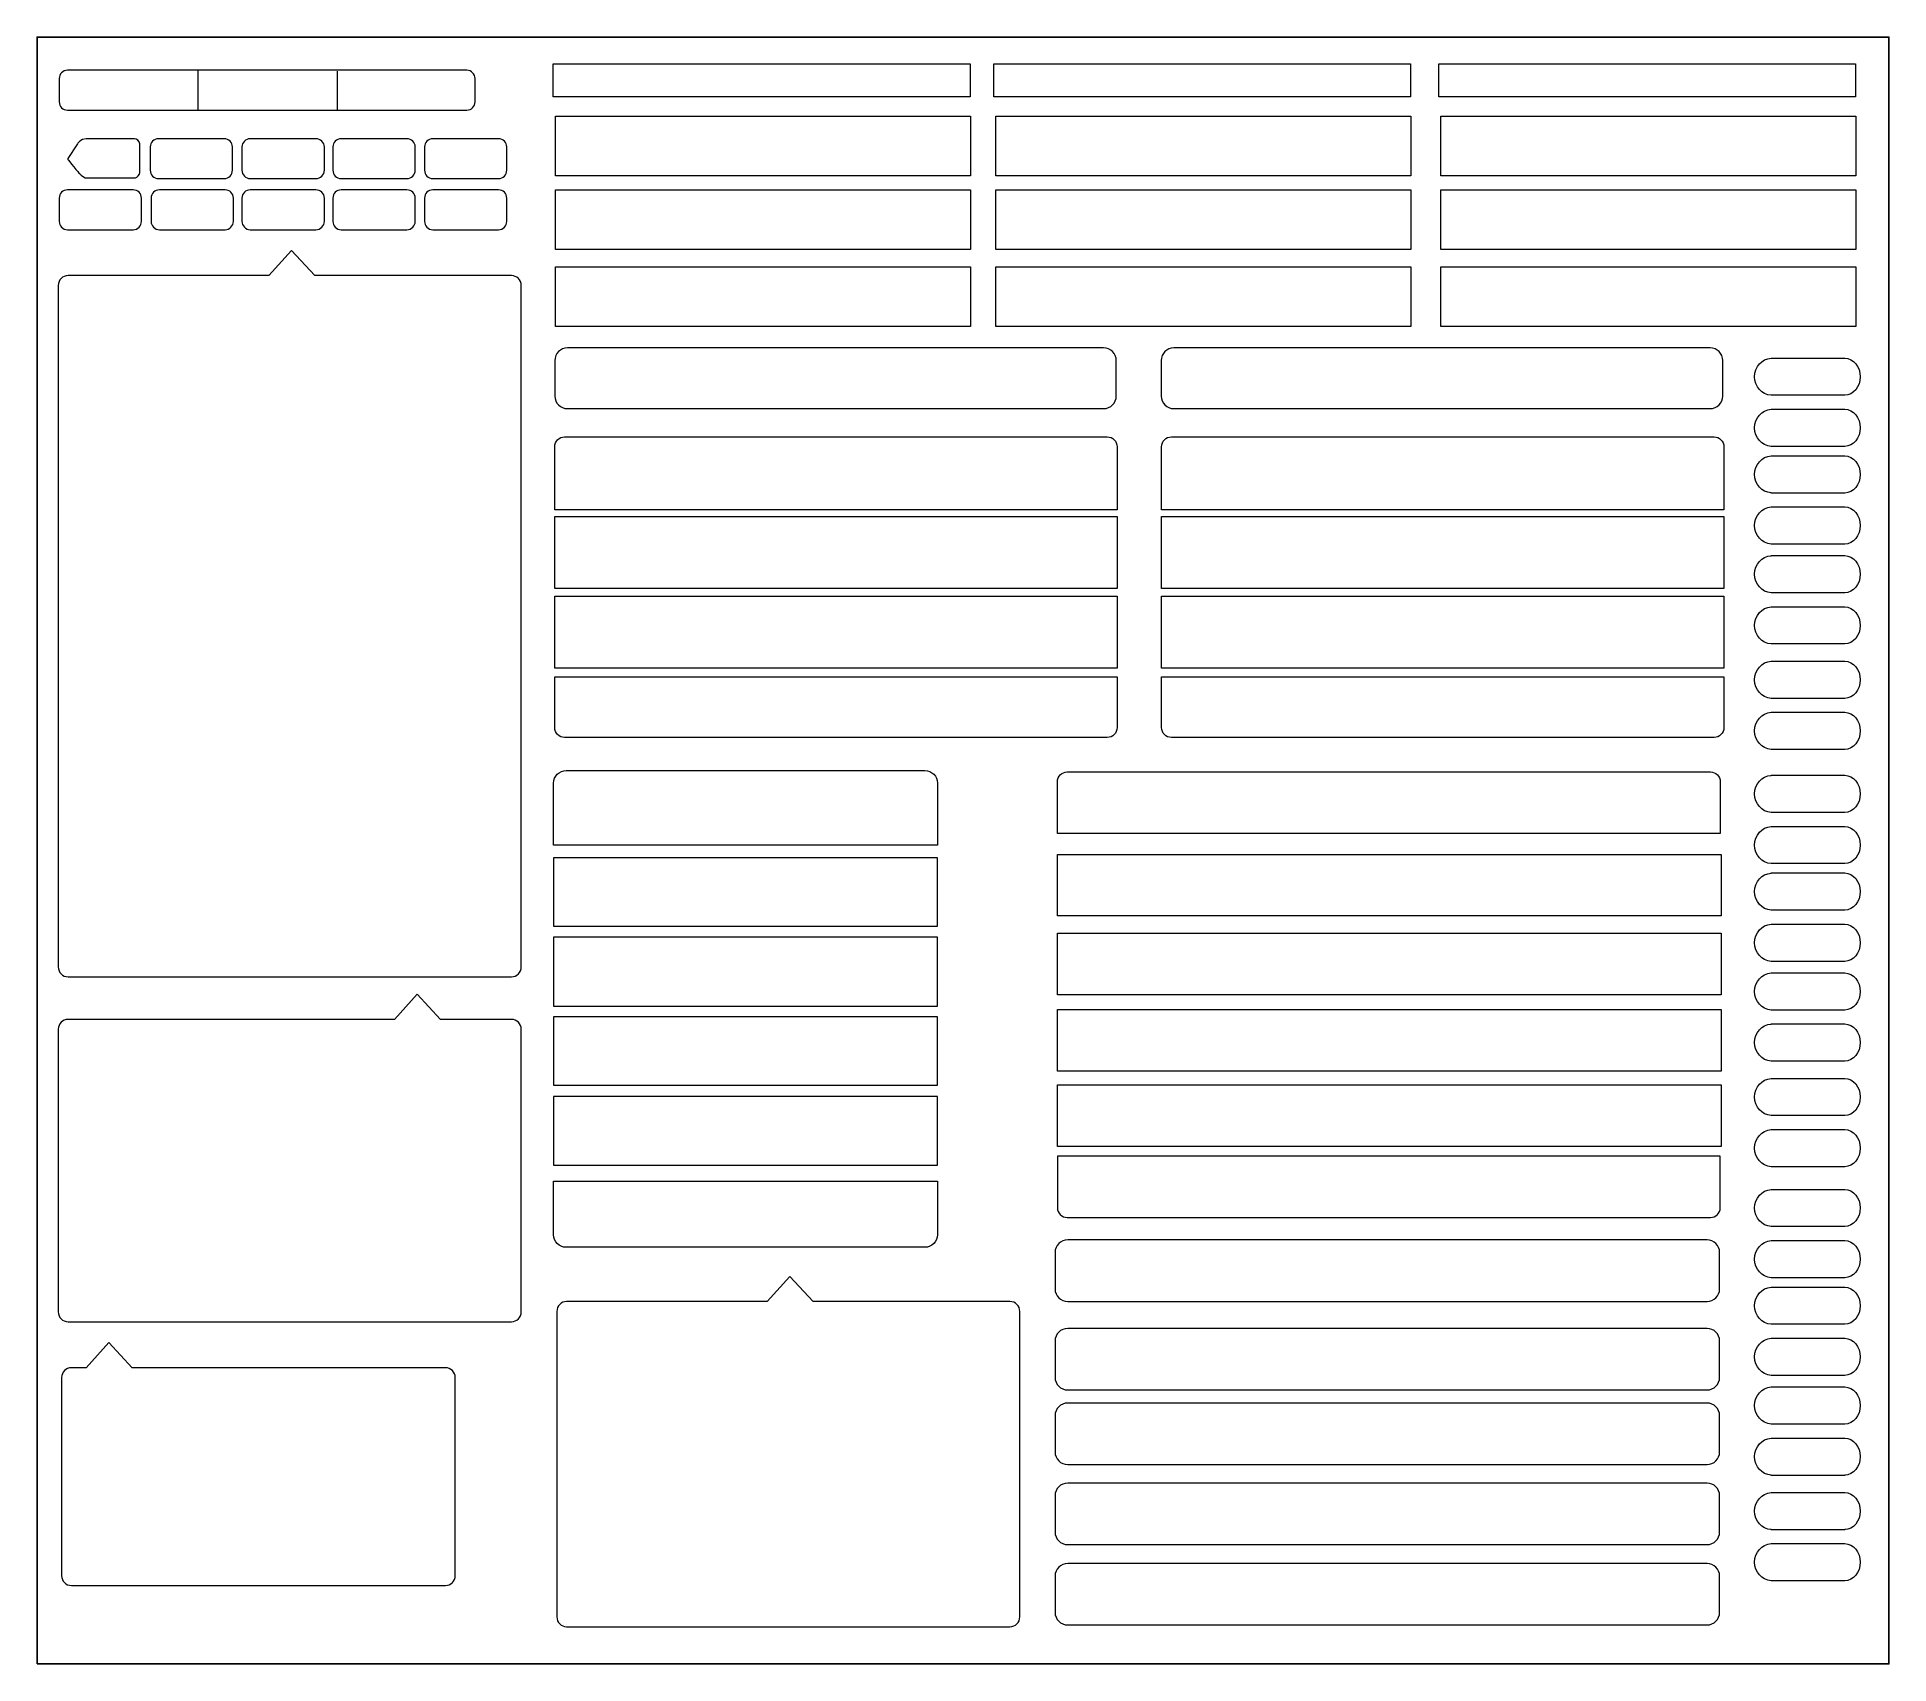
# Model space of a CAD drawing. Header units: millimetres. Extents: x 0 to 210, y 0 to 184.
import ezdxf

# ---------------------------------------------------------------- set-up
doc = ezdxf.new("R2010")
doc.units = ezdxf.units.MM
doc.layers.add('Layer 6', color=7, linetype='Continuous')

msp = doc.modelspace()

# ---------------------------------------------------------------- linework, layer by layer
msp.add_lwpolyline([(0, 0), (0, 184.5), (210, 184.5), (210, 0)], close=True)
at = {"layer": 'Layer 6', "lineweight": 0}
for points in [[(18.23, 180.73), (18.23, 176.21)], [(34.05, 180.63), (34.05, 176.21)], [(105.8, 177.72), (58.54, 177.72), (58.54, 181.45), (105.8, 181.45), (105.8, 177.72)], [(155.73, 177.72), (108.48, 177.72), (108.48, 181.45), (155.73, 181.45), (155.73, 177.72)], [(206.2, 177.72), (158.94, 177.72), (158.94, 181.45), (206.2, 181.45), (206.2, 177.72)], [(105.84, 168.76), (58.78, 168.76), (58.78, 175.54), (105.84, 175.54), (105.84, 168.76)], [(155.78, 168.76), (108.72, 168.76), (108.72, 175.54), (155.78, 175.54), (155.78, 168.76)], [(206.25, 168.76), (159.19, 168.76), (159.19, 175.54), (206.25, 175.54), (206.25, 168.76)], [(105.84, 160.39), (58.78, 160.39), (58.78, 167.17), (105.84, 167.17), (105.84, 160.39)], [(155.78, 160.39), (108.72, 160.39), (108.72, 167.17), (155.78, 167.17), (155.78, 160.39)], [(206.25, 160.39), (159.19, 160.39), (159.19, 167.17), (206.25, 167.17), (206.25, 160.39)], [(105.84, 151.66), (58.78, 151.66), (58.78, 158.44), (105.84, 158.44), (105.84, 151.66)], [(155.78, 151.66), (108.72, 151.66), (108.72, 158.44), (155.78, 158.44), (155.78, 151.66)], [(206.25, 151.66), (159.19, 151.66), (159.19, 158.44), (206.25, 158.44), (206.25, 151.66)], [(122.47, 121.96), (58.71, 121.96), (58.71, 130.12), (122.47, 130.12), (122.47, 121.96)], [(191.28, 121.96), (127.52, 121.96), (127.52, 130.12), (191.28, 130.12), (191.28, 121.96)], [(122.47, 112.93), (58.71, 112.93), (58.71, 121.08), (122.47, 121.08), (122.47, 112.93)], [(191.28, 112.93), (127.52, 112.93), (127.52, 121.08), (191.28, 121.08), (191.28, 112.93)], [(102.1, 91.42), (58.57, 91.42), (58.57, 83.67), (102.1, 83.67), (102.1, 91.42)], [(190.97, 84.84), (115.71, 84.84), (115.71, 91.81), (190.97, 91.81), (190.97, 84.84)], [(102.1, 82.42), (58.57, 82.42), (58.57, 74.61), (102.1, 74.61), (102.1, 82.42)], [(190.97, 75.9), (115.71, 75.9), (115.71, 82.88), (190.97, 82.88), (190.97, 75.9)], [(190.97, 67.24), (115.71, 67.24), (115.71, 74.21), (190.97, 74.21), (190.97, 67.24)], [(102.1, 73.37), (58.57, 73.37), (58.57, 65.62), (102.1, 65.62), (102.1, 73.37)], [(190.97, 58.68), (115.71, 58.68), (115.71, 65.66), (190.97, 65.66), (190.97, 58.68)], [(102.1, 64.37), (58.57, 64.37), (58.57, 56.56), (102.1, 56.56), (102.1, 64.37)]]:
    msp.add_lwpolyline(points, dxfattribs=at)
for points, knots in [([(49.67, 177.16), (49.67, 176.64), (49.25, 176.21), (48.73, 176.21), (48.73, 176.21), (3.45, 176.21), (3.45, 176.21), (2.93, 176.21), (2.51, 176.64), (2.51, 177.16), (2.51, 177.16), (2.51, 179.79), (2.51, 179.79), (2.51, 180.31), (2.93, 180.73), (3.45, 180.73), (3.45, 180.73), (48.73, 180.73), (48.73, 180.73), (49.25, 180.73), (49.67, 180.31), (49.67, 179.79), (49.67, 179.79), (49.67, 177.16), (49.67, 177.16)], [0, 0, 0, 0, 1, 1, 1, 2, 2, 2, 3, 3, 3, 4, 4, 4, 5, 5, 5, 6, 6, 6, 7, 7, 7, 8, 8, 8, 8]), ([(3.49, 170.71), (3.49, 170.71), (4.57, 172.38), (4.57, 172.38), (4.57, 172.38), (4.97, 172.97), (5.56, 172.97), (6.15, 172.97), (10.86, 172.97), (11.06, 172.97), (11.26, 172.97), (11.65, 172.68), (11.65, 172.38), (11.65, 172.09), (11.65, 169.34), (11.65, 169.14), (11.65, 168.94), (11.35, 168.55), (11.16, 168.55), (10.96, 168.55), (5.65, 168.55), (5.46, 168.55), (5.26, 168.55), (4.67, 169.14), (4.77, 169.04), (4.87, 168.94), (3.49, 170.61), (3.49, 170.61), (3.49, 170.61), (3.49, 170.71), (3.49, 170.71)], [0, 0, 0, 0, 1, 1, 1, 2, 2, 2, 3, 3, 3, 4, 4, 4, 5, 5, 5, 6, 6, 6, 7, 7, 7, 8, 8, 8, 9, 9, 9, 10, 10, 10, 10]), ([(22.16, 169.39), (22.16, 168.87), (21.74, 168.45), (21.22, 168.45), (21.22, 168.45), (13.77, 168.45), (13.77, 168.45), (13.25, 168.45), (12.83, 168.87), (12.83, 169.39), (12.83, 169.39), (12.83, 172.03), (12.83, 172.03), (12.83, 172.55), (13.25, 172.97), (13.77, 172.97), (13.77, 172.97), (21.22, 172.97), (21.22, 172.97), (21.74, 172.97), (22.16, 172.55), (22.16, 172.03), (22.16, 172.03), (22.16, 169.39), (22.16, 169.39)], [0, 0, 0, 0, 1, 1, 1, 2, 2, 2, 3, 3, 3, 4, 4, 4, 5, 5, 5, 6, 6, 6, 7, 7, 7, 8, 8, 8, 8]), ([(32.58, 169.39), (32.58, 168.87), (32.15, 168.45), (31.63, 168.45), (31.63, 168.45), (24.18, 168.45), (24.18, 168.45), (23.66, 168.45), (23.24, 168.87), (23.24, 169.39), (23.24, 169.39), (23.24, 172.03), (23.24, 172.03), (23.24, 172.55), (23.66, 172.97), (24.18, 172.97), (24.18, 172.97), (31.63, 172.97), (31.63, 172.97), (32.15, 172.97), (32.58, 172.55), (32.58, 172.03), (32.58, 172.03), (32.58, 169.39), (32.58, 169.39)], [0, 0, 0, 0, 1, 1, 1, 2, 2, 2, 3, 3, 3, 4, 4, 4, 5, 5, 5, 6, 6, 6, 7, 7, 7, 8, 8, 8, 8]), ([(42.88, 169.39), (42.88, 168.87), (42.46, 168.45), (41.94, 168.45), (41.94, 168.45), (34.49, 168.45), (34.49, 168.45), (33.97, 168.45), (33.55, 168.87), (33.55, 169.39), (33.55, 169.39), (33.55, 172.03), (33.55, 172.03), (33.55, 172.55), (33.97, 172.97), (34.49, 172.97), (34.49, 172.97), (41.94, 172.97), (41.94, 172.97), (42.46, 172.97), (42.88, 172.55), (42.88, 172.03), (42.88, 172.03), (42.88, 169.39), (42.88, 169.39)], [0, 0, 0, 0, 1, 1, 1, 2, 2, 2, 3, 3, 3, 4, 4, 4, 5, 5, 5, 6, 6, 6, 7, 7, 7, 8, 8, 8, 8]), ([(53.27, 169.39), (53.27, 168.87), (52.85, 168.45), (52.33, 168.45), (52.33, 168.45), (44.88, 168.45), (44.88, 168.45), (44.36, 168.45), (43.94, 168.87), (43.94, 169.39), (43.94, 169.39), (43.94, 172.03), (43.94, 172.03), (43.94, 172.55), (44.36, 172.97), (44.88, 172.97), (44.88, 172.97), (52.33, 172.97), (52.33, 172.97), (52.85, 172.97), (53.27, 172.55), (53.27, 172.03), (53.27, 172.03), (53.27, 169.39), (53.27, 169.39)], [0, 0, 0, 0, 1, 1, 1, 2, 2, 2, 3, 3, 3, 4, 4, 4, 5, 5, 5, 6, 6, 6, 7, 7, 7, 8, 8, 8, 8]), ([(11.84, 163.6), (11.84, 163.08), (11.42, 162.65), (10.9, 162.65), (10.9, 162.65), (3.45, 162.65), (3.45, 162.65), (2.93, 162.65), (2.51, 163.08), (2.51, 163.6), (2.51, 163.6), (2.51, 166.23), (2.51, 166.23), (2.51, 166.75), (2.93, 167.17), (3.45, 167.17), (3.45, 167.17), (10.9, 167.17), (10.9, 167.17), (11.42, 167.17), (11.84, 166.75), (11.84, 166.23), (11.84, 166.23), (11.84, 163.6), (11.84, 163.6)], [0, 0, 0, 0, 1, 1, 1, 2, 2, 2, 3, 3, 3, 4, 4, 4, 5, 5, 5, 6, 6, 6, 7, 7, 7, 8, 8, 8, 8]), ([(22.26, 163.6), (22.26, 163.08), (21.84, 162.65), (21.32, 162.65), (21.32, 162.65), (13.87, 162.65), (13.87, 162.65), (13.35, 162.65), (12.93, 163.08), (12.93, 163.6), (12.93, 163.6), (12.93, 166.23), (12.93, 166.23), (12.93, 166.75), (13.35, 167.17), (13.87, 167.17), (13.87, 167.17), (21.32, 167.17), (21.32, 167.17), (21.84, 167.17), (22.26, 166.75), (22.26, 166.23), (22.26, 166.23), (22.26, 163.6), (22.26, 163.6)], [0, 0, 0, 0, 1, 1, 1, 2, 2, 2, 3, 3, 3, 4, 4, 4, 5, 5, 5, 6, 6, 6, 7, 7, 7, 8, 8, 8, 8]), ([(32.58, 163.6), (32.58, 163.08), (32.15, 162.65), (31.63, 162.65), (31.63, 162.65), (24.18, 162.65), (24.18, 162.65), (23.66, 162.65), (23.24, 163.08), (23.24, 163.6), (23.24, 163.6), (23.24, 166.23), (23.24, 166.23), (23.24, 166.75), (23.66, 167.17), (24.18, 167.17), (24.18, 167.17), (31.63, 167.17), (31.63, 167.17), (32.15, 167.17), (32.58, 166.75), (32.58, 166.23), (32.58, 166.23), (32.58, 163.6), (32.58, 163.6)], [0, 0, 0, 0, 1, 1, 1, 2, 2, 2, 3, 3, 3, 4, 4, 4, 5, 5, 5, 6, 6, 6, 7, 7, 7, 8, 8, 8, 8]), ([(42.88, 163.6), (42.88, 163.08), (42.46, 162.65), (41.94, 162.65), (41.94, 162.65), (34.49, 162.65), (34.49, 162.65), (33.97, 162.65), (33.55, 163.08), (33.55, 163.6), (33.55, 163.6), (33.55, 166.23), (33.55, 166.23), (33.55, 166.75), (33.97, 167.17), (34.49, 167.17), (34.49, 167.17), (41.94, 167.17), (41.94, 167.17), (42.46, 167.17), (42.88, 166.75), (42.88, 166.23), (42.88, 166.23), (42.88, 163.6), (42.88, 163.6)], [0, 0, 0, 0, 1, 1, 1, 2, 2, 2, 3, 3, 3, 4, 4, 4, 5, 5, 5, 6, 6, 6, 7, 7, 7, 8, 8, 8, 8]), ([(53.27, 163.6), (53.27, 163.08), (52.85, 162.65), (52.33, 162.65), (52.33, 162.65), (44.88, 162.65), (44.88, 162.65), (44.36, 162.65), (43.94, 163.08), (43.94, 163.6), (43.94, 163.6), (43.94, 166.23), (43.94, 166.23), (43.94, 166.75), (44.36, 167.17), (44.88, 167.17), (44.88, 167.17), (52.33, 167.17), (52.33, 167.17), (52.85, 167.17), (53.27, 166.75), (53.27, 166.23), (53.27, 166.23), (53.27, 163.6), (53.27, 163.6)], [0, 0, 0, 0, 1, 1, 1, 2, 2, 2, 3, 3, 3, 4, 4, 4, 5, 5, 5, 6, 6, 6, 7, 7, 7, 8, 8, 8, 8]), ([(54.91, 79.04), (54.91, 78.43), (54.41, 77.93), (53.8, 77.93), (53.8, 77.93), (3.53, 77.93), (3.53, 77.93), (2.91, 77.93), (2.41, 78.43), (2.41, 79.04), (2.41, 79.04), (2.41, 156.33), (2.41, 156.33), (2.41, 156.95), (2.91, 157.45), (3.53, 157.45), (3.53, 157.45), (26.29, 157.45), (26.29, 157.45), (26.29, 157.45), (28.84, 160.3), (28.84, 160.3), (28.84, 160.3), (31.49, 157.45), (31.49, 157.45), (31.49, 157.45), (53.8, 157.45), (53.8, 157.45), (54.41, 157.45), (54.91, 156.95), (54.91, 156.33), (54.91, 156.33), (54.91, 79.04), (54.91, 79.04)], [0, 0, 0, 0, 1, 1, 1, 2, 2, 2, 3, 3, 3, 4, 4, 4, 5, 5, 5, 6, 6, 6, 7, 7, 7, 8, 8, 8, 9, 9, 9, 10, 10, 10, 11, 11, 11, 11]), ([(58.71, 147.81), (58.71, 148.6), (59.35, 149.24), (60.14, 149.24), (60.14, 149.24), (120.95, 149.24), (120.95, 149.24), (121.74, 149.24), (122.38, 148.6), (122.38, 147.81), (122.38, 147.81), (122.38, 143.79), (122.38, 143.79), (122.38, 143), (121.74, 142.36), (120.95, 142.36), (120.95, 142.36), (60.14, 142.36), (60.14, 142.36), (59.35, 142.36), (58.71, 143), (58.71, 143.79), (58.71, 143.79), (58.71, 147.81), (58.71, 147.81)], [0, 0, 0, 0, 1, 1, 1, 2, 2, 2, 3, 3, 3, 4, 4, 4, 5, 5, 5, 6, 6, 6, 7, 7, 7, 8, 8, 8, 8]), ([(127.49, 147.81), (127.49, 148.6), (128.12, 149.24), (128.91, 149.24), (128.91, 149.24), (189.72, 149.24), (189.72, 149.24), (190.51, 149.24), (191.15, 148.6), (191.15, 147.81), (191.15, 147.81), (191.15, 143.79), (191.15, 143.79), (191.15, 143), (190.51, 142.36), (189.72, 142.36), (189.72, 142.36), (128.91, 142.36), (128.91, 142.36), (128.12, 142.36), (127.49, 143), (127.49, 143.79), (127.49, 143.79), (127.49, 147.81), (127.49, 147.81)], [0, 0, 0, 0, 1, 1, 1, 2, 2, 2, 3, 3, 3, 4, 4, 4, 5, 5, 5, 6, 6, 6, 7, 7, 7, 8, 8, 8, 8]), ([(206.74, 145.98), (206.74, 147.13), (205.96, 148.06), (204.98, 148.09), (204.98, 148.09), (204.98, 148.09), (204.98, 148.09), (204.98, 148.09), (196.63, 148.09), (196.63, 148.09), (196.63, 148.09), (196.63, 148.09), (196.63, 148.09), (195.58, 148.01), (194.76, 147.1), (194.76, 145.98), (194.76, 144.87), (195.58, 143.95), (196.63, 143.87), (196.63, 143.87), (196.63, 143.87), (196.63, 143.87), (196.63, 143.87), (204.98, 143.87), (204.98, 143.87), (204.98, 143.87), (204.98, 143.87), (204.98, 143.87), (205.96, 143.9), (206.74, 144.83), (206.74, 145.98)], [0, 0, 0, 0, 1, 1, 1, 2, 2, 2, 3, 3, 3, 4, 4, 4, 5, 5, 5, 6, 6, 6, 7, 7, 7, 8, 8, 8, 9, 9, 9, 10, 10, 10, 10]), ([(206.74, 140.18), (206.74, 141.33), (205.96, 142.26), (204.98, 142.3), (204.98, 142.3), (204.98, 142.3), (204.98, 142.3), (204.98, 142.3), (196.63, 142.3), (196.63, 142.3), (196.63, 142.3), (196.63, 142.29), (196.63, 142.29), (195.58, 142.21), (194.76, 141.3), (194.76, 140.18), (194.76, 139.07), (195.58, 138.16), (196.63, 138.08), (196.63, 138.08), (196.63, 138.07), (196.63, 138.07), (196.63, 138.07), (204.98, 138.07), (204.98, 138.07), (204.98, 138.07), (204.98, 138.07), (204.98, 138.07), (205.96, 138.1), (206.74, 139.04), (206.74, 140.18)], [0, 0, 0, 0, 1, 1, 1, 2, 2, 2, 3, 3, 3, 4, 4, 4, 5, 5, 5, 6, 6, 6, 7, 7, 7, 8, 8, 8, 9, 9, 9, 10, 10, 10, 10]), ([(121.36, 139.16), (121.36, 139.16), (59.82, 139.16), (59.82, 139.16), (59.2, 139.16), (58.71, 138.66), (58.71, 138.04), (58.71, 138.04), (58.71, 130.9), (58.71, 130.9), (58.71, 130.9), (122.47, 130.9), (122.47, 130.9), (122.47, 130.9), (122.47, 138.04), (122.47, 138.04), (122.47, 138.66), (121.97, 139.16), (121.36, 139.16)], [0, 0, 0, 0, 1, 1, 1, 2, 2, 2, 3, 3, 3, 4, 4, 4, 5, 5, 5, 6, 6, 6, 6]), ([(190.17, 139.16), (190.17, 139.16), (128.63, 139.16), (128.63, 139.16), (128.02, 139.16), (127.52, 138.66), (127.52, 138.04), (127.52, 138.04), (127.52, 130.9), (127.52, 130.9), (127.52, 130.9), (191.28, 130.9), (191.28, 130.9), (191.28, 130.9), (191.28, 138.04), (191.28, 138.04), (191.28, 138.66), (190.78, 139.16), (190.17, 139.16)], [0, 0, 0, 0, 1, 1, 1, 2, 2, 2, 3, 3, 3, 4, 4, 4, 5, 5, 5, 6, 6, 6, 6]), ([(206.74, 134.9), (206.74, 136.05), (205.96, 136.98), (204.98, 137.01), (204.98, 137.01), (204.98, 137.01), (204.98, 137.01), (204.98, 137.01), (196.63, 137.01), (196.63, 137.01), (196.63, 137.01), (196.63, 137.01), (196.63, 137.01), (195.58, 136.93), (194.76, 136.02), (194.76, 134.9), (194.76, 133.79), (195.58, 132.88), (196.63, 132.8), (196.63, 132.8), (196.63, 132.79), (196.63, 132.79), (196.63, 132.79), (204.98, 132.79), (204.98, 132.79), (204.98, 132.79), (204.98, 132.79), (204.98, 132.79), (205.96, 132.82), (206.74, 133.75), (206.74, 134.9)], [0, 0, 0, 0, 1, 1, 1, 2, 2, 2, 3, 3, 3, 4, 4, 4, 5, 5, 5, 6, 6, 6, 7, 7, 7, 8, 8, 8, 9, 9, 9, 10, 10, 10, 10]), ([(206.74, 129.11), (206.74, 130.25), (205.96, 131.19), (204.98, 131.22), (204.98, 131.22), (204.98, 131.22), (204.98, 131.22), (204.98, 131.22), (196.63, 131.22), (196.63, 131.22), (196.63, 131.22), (196.63, 131.21), (196.63, 131.21), (195.58, 131.13), (194.76, 130.22), (194.76, 129.11), (194.76, 127.99), (195.58, 127.08), (196.63, 127), (196.63, 127), (196.63, 126.99), (196.63, 126.99), (196.63, 126.99), (204.98, 126.99), (204.98, 126.99), (204.98, 126.99), (204.98, 126.99), (204.98, 126.99), (205.96, 127.02), (206.74, 127.96), (206.74, 129.11)], [0, 0, 0, 0, 1, 1, 1, 2, 2, 2, 3, 3, 3, 4, 4, 4, 5, 5, 5, 6, 6, 6, 7, 7, 7, 8, 8, 8, 9, 9, 9, 10, 10, 10, 10]), ([(206.74, 123.58), (206.74, 124.72), (205.96, 125.66), (204.98, 125.69), (204.98, 125.69), (204.98, 125.69), (204.98, 125.69), (204.98, 125.69), (196.63, 125.69), (196.63, 125.69), (196.63, 125.69), (196.63, 125.68), (196.63, 125.68), (195.58, 125.6), (194.76, 124.69), (194.76, 123.58), (194.76, 122.46), (195.58, 121.55), (196.63, 121.47), (196.63, 121.47), (196.63, 121.47), (196.63, 121.47), (196.63, 121.47), (204.98, 121.47), (204.98, 121.47), (204.98, 121.47), (204.98, 121.47), (204.98, 121.47), (205.96, 121.5), (206.74, 122.43), (206.74, 123.58)], [0, 0, 0, 0, 1, 1, 1, 2, 2, 2, 3, 3, 3, 4, 4, 4, 5, 5, 5, 6, 6, 6, 7, 7, 7, 8, 8, 8, 9, 9, 9, 10, 10, 10, 10]), ([(206.74, 117.78), (206.74, 118.93), (205.96, 119.86), (204.98, 119.89), (204.98, 119.89), (204.98, 119.89), (204.98, 119.89), (204.98, 119.89), (196.63, 119.89), (196.63, 119.89), (196.63, 119.89), (196.63, 119.89), (196.63, 119.89), (195.58, 119.81), (194.76, 118.9), (194.76, 117.78), (194.76, 116.67), (195.58, 115.75), (196.63, 115.67), (196.63, 115.67), (196.63, 115.67), (196.63, 115.67), (196.63, 115.67), (204.98, 115.67), (204.98, 115.67), (204.98, 115.67), (204.98, 115.67), (204.98, 115.67), (205.96, 115.7), (206.74, 116.63), (206.74, 117.78)], [0, 0, 0, 0, 1, 1, 1, 2, 2, 2, 3, 3, 3, 4, 4, 4, 5, 5, 5, 6, 6, 6, 7, 7, 7, 8, 8, 8, 9, 9, 9, 10, 10, 10, 10]), ([(206.74, 111.61), (206.74, 112.76), (205.96, 113.69), (204.98, 113.72), (204.98, 113.72), (204.98, 113.72), (204.98, 113.72), (204.98, 113.72), (196.63, 113.72), (196.63, 113.72), (196.63, 113.72), (196.63, 113.72), (196.63, 113.72), (195.58, 113.64), (194.76, 112.73), (194.76, 111.61), (194.76, 110.5), (195.58, 109.58), (196.63, 109.5), (196.63, 109.5), (196.63, 109.5), (196.63, 109.5), (196.63, 109.5), (204.98, 109.5), (204.98, 109.5), (204.98, 109.5), (204.98, 109.5), (204.98, 109.5), (205.96, 109.53), (206.74, 110.46), (206.74, 111.61)], [0, 0, 0, 0, 1, 1, 1, 2, 2, 2, 3, 3, 3, 4, 4, 4, 5, 5, 5, 6, 6, 6, 7, 7, 7, 8, 8, 8, 9, 9, 9, 10, 10, 10, 10]), ([(58.71, 106.18), (58.71, 105.56), (59.2, 105.07), (59.82, 105.07), (59.82, 105.07), (121.36, 105.07), (121.36, 105.07), (121.97, 105.07), (122.47, 105.56), (122.47, 106.18), (122.47, 106.18), (122.47, 111.94), (122.47, 111.94), (122.47, 111.94), (58.71, 111.94), (58.71, 111.94), (58.71, 111.94), (58.71, 106.18), (58.71, 106.18)], [0, 0, 0, 0, 1, 1, 1, 2, 2, 2, 3, 3, 3, 4, 4, 4, 5, 5, 5, 6, 6, 6, 6]), ([(127.52, 106.18), (127.52, 105.56), (128.02, 105.07), (128.63, 105.07), (128.63, 105.07), (190.17, 105.07), (190.17, 105.07), (190.78, 105.07), (191.28, 105.56), (191.28, 106.18), (191.28, 106.18), (191.28, 111.94), (191.28, 111.94), (191.28, 111.94), (127.52, 111.94), (127.52, 111.94), (127.52, 111.94), (127.52, 106.18), (127.52, 106.18)], [0, 0, 0, 0, 1, 1, 1, 2, 2, 2, 3, 3, 3, 4, 4, 4, 5, 5, 5, 6, 6, 6, 6]), ([(206.74, 105.81), (206.74, 106.96), (205.96, 107.89), (204.98, 107.92), (204.98, 107.92), (204.98, 107.93), (204.98, 107.93), (204.98, 107.93), (196.63, 107.93), (196.63, 107.93), (196.63, 107.93), (196.63, 107.92), (196.63, 107.92), (195.58, 107.84), (194.76, 106.93), (194.76, 105.81), (194.76, 104.7), (195.58, 103.79), (196.63, 103.71), (196.63, 103.71), (196.63, 103.7), (196.63, 103.7), (196.63, 103.7), (204.98, 103.7), (204.98, 103.7), (204.98, 103.7), (204.98, 103.7), (204.98, 103.7), (205.96, 103.73), (206.74, 104.67), (206.74, 105.81)], [0, 0, 0, 0, 1, 1, 1, 2, 2, 2, 3, 3, 3, 4, 4, 4, 5, 5, 5, 6, 6, 6, 7, 7, 7, 8, 8, 8, 9, 9, 9, 10, 10, 10, 10]), ([(102.11, 99.9), (102.11, 100.68), (101.47, 101.32), (100.68, 101.32), (100.68, 101.32), (60.01, 101.32), (60.01, 101.32), (59.22, 101.32), (58.58, 100.68), (58.58, 99.9), (58.58, 99.9), (58.58, 92.87), (58.58, 92.87), (58.58, 92.87), (102.11, 92.87), (102.11, 92.87), (102.11, 92.87), (102.11, 99.9), (102.11, 99.9)], [0, 0, 0, 0, 1, 1, 1, 2, 2, 2, 3, 3, 3, 4, 4, 4, 5, 5, 5, 6, 6, 6, 6]), ([(189.75, 101.16), (189.75, 101.16), (116.82, 101.16), (116.82, 101.16), (116.21, 101.16), (115.71, 100.66), (115.71, 100.04), (115.71, 100.04), (115.71, 94.18), (115.71, 94.18), (115.71, 94.18), (190.87, 94.18), (190.87, 94.18), (190.87, 94.18), (190.87, 100.04), (190.87, 100.04), (190.87, 100.66), (190.37, 101.16), (189.75, 101.16)], [0, 0, 0, 0, 1, 1, 1, 2, 2, 2, 3, 3, 3, 4, 4, 4, 5, 5, 5, 6, 6, 6, 6]), ([(206.74, 98.67), (206.74, 99.81), (205.96, 100.75), (204.98, 100.78), (204.98, 100.78), (204.98, 100.78), (204.98, 100.78), (204.98, 100.78), (196.63, 100.78), (196.63, 100.78), (196.63, 100.78), (196.63, 100.77), (196.63, 100.77), (195.58, 100.69), (194.76, 99.78), (194.76, 98.67), (194.76, 97.55), (195.58, 96.64), (196.63, 96.56), (196.63, 96.56), (196.63, 96.55), (196.63, 96.55), (196.63, 96.55), (204.98, 96.55), (204.98, 96.55), (204.98, 96.55), (204.98, 96.55), (204.98, 96.55), (205.96, 96.59), (206.74, 97.52), (206.74, 98.67)], [0, 0, 0, 0, 1, 1, 1, 2, 2, 2, 3, 3, 3, 4, 4, 4, 5, 5, 5, 6, 6, 6, 7, 7, 7, 8, 8, 8, 9, 9, 9, 10, 10, 10, 10]), ([(206.74, 92.87), (206.74, 94.02), (205.96, 94.95), (204.98, 94.98), (204.98, 94.98), (204.98, 94.98), (204.98, 94.98), (204.98, 94.98), (196.63, 94.98), (196.63, 94.98), (196.63, 94.98), (196.63, 94.98), (196.63, 94.98), (195.58, 94.9), (194.76, 93.98), (194.76, 92.87), (194.76, 91.75), (195.58, 90.84), (196.63, 90.76), (196.63, 90.76), (196.63, 90.76), (196.63, 90.76), (196.63, 90.76), (204.98, 90.76), (204.98, 90.76), (204.98, 90.76), (204.98, 90.76), (204.98, 90.76), (205.96, 90.79), (206.74, 91.72), (206.74, 92.87)], [0, 0, 0, 0, 1, 1, 1, 2, 2, 2, 3, 3, 3, 4, 4, 4, 5, 5, 5, 6, 6, 6, 7, 7, 7, 8, 8, 8, 9, 9, 9, 10, 10, 10, 10]), ([(206.74, 87.59), (206.74, 88.73), (205.96, 89.67), (204.98, 89.7), (204.98, 89.7), (204.98, 89.7), (204.98, 89.7), (204.98, 89.7), (196.63, 89.7), (196.63, 89.7), (196.63, 89.7), (196.63, 89.69), (196.63, 89.69), (195.58, 89.61), (194.76, 88.7), (194.76, 87.59), (194.76, 86.47), (195.58, 85.56), (196.63, 85.48), (196.63, 85.48), (196.63, 85.47), (196.63, 85.47), (196.63, 85.47), (204.98, 85.47), (204.98, 85.47), (204.98, 85.47), (204.98, 85.48), (204.98, 85.48), (205.96, 85.51), (206.74, 86.44), (206.74, 87.59)], [0, 0, 0, 0, 1, 1, 1, 2, 2, 2, 3, 3, 3, 4, 4, 4, 5, 5, 5, 6, 6, 6, 7, 7, 7, 8, 8, 8, 9, 9, 9, 10, 10, 10, 10]), ([(206.74, 81.79), (206.74, 82.94), (205.96, 83.87), (204.98, 83.9), (204.98, 83.9), (204.98, 83.9), (204.98, 83.9), (204.98, 83.9), (196.63, 83.9), (196.63, 83.9), (196.63, 83.9), (196.63, 83.9), (196.63, 83.9), (195.58, 83.82), (194.76, 82.91), (194.76, 81.79), (194.76, 80.68), (195.58, 79.76), (196.63, 79.68), (196.63, 79.68), (196.63, 79.68), (196.63, 79.68), (196.63, 79.68), (204.98, 79.68), (204.98, 79.68), (204.98, 79.68), (204.98, 79.68), (204.98, 79.68), (205.96, 79.71), (206.74, 80.64), (206.74, 81.79)], [0, 0, 0, 0, 1, 1, 1, 2, 2, 2, 3, 3, 3, 4, 4, 4, 5, 5, 5, 6, 6, 6, 7, 7, 7, 8, 8, 8, 9, 9, 9, 10, 10, 10, 10]), ([(206.74, 76.26), (206.74, 77.41), (205.96, 78.34), (204.98, 78.37), (204.98, 78.37), (204.98, 78.37), (204.98, 78.37), (204.98, 78.37), (196.63, 78.37), (196.63, 78.37), (196.63, 78.37), (196.63, 78.37), (196.63, 78.37), (195.58, 78.29), (194.76, 77.38), (194.76, 76.26), (194.76, 75.15), (195.58, 74.24), (196.63, 74.16), (196.63, 74.16), (196.63, 74.15), (196.63, 74.15), (196.63, 74.15), (204.98, 74.15), (204.98, 74.15), (204.98, 74.15), (204.98, 74.15), (204.98, 74.15), (205.96, 74.18), (206.74, 75.11), (206.74, 76.26)], [0, 0, 0, 0, 1, 1, 1, 2, 2, 2, 3, 3, 3, 4, 4, 4, 5, 5, 5, 6, 6, 6, 7, 7, 7, 8, 8, 8, 9, 9, 9, 10, 10, 10, 10]), ([(54.91, 39.93), (54.91, 39.31), (54.41, 38.81), (53.8, 38.81), (53.8, 38.81), (3.53, 38.81), (3.53, 38.81), (2.91, 38.81), (2.41, 39.31), (2.41, 39.93), (2.41, 39.93), (2.41, 71.99), (2.41, 71.99), (2.41, 72.6), (2.91, 73.1), (3.53, 73.1), (3.53, 73.1), (40.53, 73.1), (40.53, 73.1), (40.53, 73.1), (43.09, 75.95), (43.09, 75.95), (43.09, 75.95), (45.74, 73.1), (45.74, 73.1), (45.74, 73.1), (53.8, 73.1), (53.8, 73.1), (54.41, 73.1), (54.91, 72.6), (54.91, 71.99), (54.91, 71.99), (54.91, 39.93), (54.91, 39.93)], [0, 0, 0, 0, 1, 1, 1, 2, 2, 2, 3, 3, 3, 4, 4, 4, 5, 5, 5, 6, 6, 6, 7, 7, 7, 8, 8, 8, 9, 9, 9, 10, 10, 10, 11, 11, 11, 11]), ([(206.74, 70.47), (206.74, 71.61), (205.96, 72.55), (204.98, 72.58), (204.98, 72.58), (204.98, 72.58), (204.98, 72.58), (204.98, 72.58), (196.63, 72.58), (196.63, 72.58), (196.63, 72.58), (196.63, 72.57), (196.63, 72.57), (195.58, 72.49), (194.76, 71.58), (194.76, 70.47), (194.76, 69.35), (195.58, 68.44), (196.63, 68.36), (196.63, 68.36), (196.63, 68.35), (196.63, 68.35), (196.63, 68.35), (204.98, 68.35), (204.98, 68.35), (204.98, 68.35), (204.98, 68.35), (204.98, 68.35), (205.96, 68.39), (206.74, 69.32), (206.74, 70.47)], [0, 0, 0, 0, 1, 1, 1, 2, 2, 2, 3, 3, 3, 4, 4, 4, 5, 5, 5, 6, 6, 6, 7, 7, 7, 8, 8, 8, 9, 9, 9, 10, 10, 10, 10]), ([(206.74, 64.3), (206.74, 65.44), (205.96, 66.38), (204.98, 66.41), (204.98, 66.41), (204.98, 66.41), (204.98, 66.41), (204.98, 66.41), (196.63, 66.41), (196.63, 66.41), (196.63, 66.41), (196.63, 66.4), (196.63, 66.4), (195.58, 66.32), (194.76, 65.41), (194.76, 64.3), (194.76, 63.18), (195.58, 62.27), (196.63, 62.19), (196.63, 62.19), (196.63, 62.18), (196.63, 62.18), (196.63, 62.18), (204.98, 62.18), (204.98, 62.18), (204.98, 62.18), (204.98, 62.18), (204.98, 62.18), (205.96, 62.21), (206.74, 63.15), (206.74, 64.3)], [0, 0, 0, 0, 1, 1, 1, 2, 2, 2, 3, 3, 3, 4, 4, 4, 5, 5, 5, 6, 6, 6, 7, 7, 7, 8, 8, 8, 9, 9, 9, 10, 10, 10, 10]), ([(206.74, 58.5), (206.74, 59.65), (205.96, 60.58), (204.98, 60.61), (204.98, 60.61), (204.98, 60.61), (204.98, 60.61), (204.98, 60.61), (196.63, 60.61), (196.63, 60.61), (196.63, 60.61), (196.63, 60.6), (196.63, 60.6), (195.58, 60.53), (194.76, 59.61), (194.76, 58.5), (194.76, 57.38), (195.58, 56.47), (196.63, 56.39), (196.63, 56.39), (196.63, 56.39), (196.63, 56.39), (196.63, 56.39), (204.98, 56.39), (204.98, 56.39), (204.98, 56.39), (204.98, 56.39), (204.98, 56.39), (205.96, 56.42), (206.74, 57.35), (206.74, 58.5)], [0, 0, 0, 0, 1, 1, 1, 2, 2, 2, 3, 3, 3, 4, 4, 4, 5, 5, 5, 6, 6, 6, 7, 7, 7, 8, 8, 8, 9, 9, 9, 10, 10, 10, 10]), ([(189.75, 50.63), (189.75, 50.63), (116.82, 50.63), (116.82, 50.63), (116.21, 50.63), (115.71, 51.13), (115.71, 51.74), (115.71, 51.74), (115.71, 57.6), (115.71, 57.6), (115.71, 57.6), (190.87, 57.6), (190.87, 57.6), (190.87, 57.6), (190.87, 51.74), (190.87, 51.74), (190.87, 51.13), (190.37, 50.63), (189.75, 50.63)], [0, 0, 0, 0, 1, 1, 1, 2, 2, 2, 3, 3, 3, 4, 4, 4, 5, 5, 5, 6, 6, 6, 6]), ([(58.57, 54.77), (58.57, 54.77), (58.57, 48.68), (58.57, 48.68), (58.57, 47.89), (59.21, 47.25), (60, 47.25), (60, 47.25), (100.67, 47.25), (100.67, 47.25), (101.46, 47.25), (102.1, 47.89), (102.1, 48.68), (102.1, 48.68), (102.1, 54.77), (102.1, 54.77), (102.1, 54.77), (58.57, 54.77), (58.57, 54.77)], [0, 0, 0, 0, 1, 1, 1, 2, 2, 2, 3, 3, 3, 4, 4, 4, 5, 5, 5, 6, 6, 6, 6]), ([(206.74, 51.71), (206.74, 52.85), (205.96, 53.79), (204.98, 53.82), (204.98, 53.82), (204.98, 53.82), (204.98, 53.82), (204.98, 53.82), (196.63, 53.82), (196.63, 53.82), (196.63, 53.82), (196.63, 53.81), (196.63, 53.81), (195.58, 53.73), (194.76, 52.82), (194.76, 51.71), (194.76, 50.59), (195.58, 49.68), (196.63, 49.6), (196.63, 49.6), (196.63, 49.6), (196.63, 49.6), (196.63, 49.6), (204.98, 49.6), (204.98, 49.6), (204.98, 49.6), (204.98, 49.6), (204.98, 49.6), (205.96, 49.63), (206.74, 50.56), (206.74, 51.71)], [0, 0, 0, 0, 1, 1, 1, 2, 2, 2, 3, 3, 3, 4, 4, 4, 5, 5, 5, 6, 6, 6, 7, 7, 7, 8, 8, 8, 9, 9, 9, 10, 10, 10, 10]), ([(190.8, 42.54), (190.8, 41.75), (190.16, 41.11), (189.37, 41.11), (189.37, 41.11), (116.87, 41.11), (116.87, 41.11), (116.08, 41.11), (115.44, 41.75), (115.44, 42.54), (115.44, 42.54), (115.44, 46.66), (115.44, 46.66), (115.44, 47.45), (116.08, 48.09), (116.87, 48.09), (116.87, 48.09), (189.37, 48.09), (189.37, 48.09), (190.16, 48.09), (190.8, 47.45), (190.8, 46.66), (190.8, 46.66), (190.8, 42.54), (190.8, 42.54)], [0, 0, 0, 0, 1, 1, 1, 2, 2, 2, 3, 3, 3, 4, 4, 4, 5, 5, 5, 6, 6, 6, 7, 7, 7, 8, 8, 8, 8]), ([(206.74, 45.91), (206.74, 47.06), (205.96, 47.99), (204.98, 48.02), (204.98, 48.02), (204.98, 48.02), (204.98, 48.02), (204.98, 48.02), (196.63, 48.02), (196.63, 48.02), (196.63, 48.02), (196.63, 48.02), (196.63, 48.02), (195.58, 47.94), (194.76, 47.03), (194.76, 45.91), (194.76, 44.8), (195.58, 43.88), (196.63, 43.8), (196.63, 43.8), (196.63, 43.8), (196.63, 43.8), (196.63, 43.8), (204.98, 43.8), (204.98, 43.8), (204.98, 43.8), (204.98, 43.8), (204.98, 43.8), (205.96, 43.83), (206.74, 44.76), (206.74, 45.91)], [0, 0, 0, 0, 1, 1, 1, 2, 2, 2, 3, 3, 3, 4, 4, 4, 5, 5, 5, 6, 6, 6, 7, 7, 7, 8, 8, 8, 9, 9, 9, 10, 10, 10, 10]), ([(111.44, 5.33), (111.44, 4.72), (110.94, 4.22), (110.32, 4.22), (110.32, 4.22), (60.05, 4.22), (60.05, 4.22), (59.44, 4.22), (58.94, 4.72), (58.94, 5.33), (58.94, 5.33), (58.94, 39.98), (58.94, 39.98), (58.94, 40.6), (59.44, 41.1), (60.05, 41.1), (60.05, 41.1), (82.81, 41.1), (82.81, 41.1), (82.81, 41.1), (85.37, 43.95), (85.37, 43.95), (85.37, 43.95), (88.02, 41.1), (88.02, 41.1), (88.02, 41.1), (110.32, 41.1), (110.32, 41.1), (110.94, 41.1), (111.44, 40.6), (111.44, 39.98), (111.44, 39.98), (111.44, 5.33), (111.44, 5.33)], [0, 0, 0, 0, 1, 1, 1, 2, 2, 2, 3, 3, 3, 4, 4, 4, 5, 5, 5, 6, 6, 6, 7, 7, 7, 8, 8, 8, 9, 9, 9, 10, 10, 10, 11, 11, 11, 11]), ([(206.74, 40.63), (206.74, 41.78), (205.96, 42.71), (204.98, 42.74), (204.98, 42.74), (204.98, 42.74), (204.98, 42.74), (204.98, 42.74), (196.63, 42.74), (196.63, 42.74), (196.63, 42.74), (196.63, 42.73), (196.63, 42.73), (195.58, 42.66), (194.76, 41.74), (194.76, 40.63), (194.76, 39.51), (195.58, 38.6), (196.63, 38.52), (196.63, 38.52), (196.63, 38.52), (196.63, 38.52), (196.63, 38.52), (204.98, 38.52), (204.98, 38.52), (204.98, 38.52), (204.98, 38.52), (204.98, 38.52), (205.96, 38.55), (206.74, 39.48), (206.74, 40.63)], [0, 0, 0, 0, 1, 1, 1, 2, 2, 2, 3, 3, 3, 4, 4, 4, 5, 5, 5, 6, 6, 6, 7, 7, 7, 8, 8, 8, 9, 9, 9, 10, 10, 10, 10]), ([(190.8, 32.5), (190.8, 31.71), (190.16, 31.07), (189.37, 31.07), (189.37, 31.07), (116.87, 31.07), (116.87, 31.07), (116.08, 31.07), (115.44, 31.71), (115.44, 32.5), (115.44, 32.5), (115.44, 36.62), (115.44, 36.62), (115.44, 37.41), (116.08, 38.05), (116.87, 38.05), (116.87, 38.05), (189.37, 38.05), (189.37, 38.05), (190.16, 38.05), (190.8, 37.41), (190.8, 36.62), (190.8, 36.62), (190.8, 32.5), (190.8, 32.5)], [0, 0, 0, 0, 1, 1, 1, 2, 2, 2, 3, 3, 3, 4, 4, 4, 5, 5, 5, 6, 6, 6, 7, 7, 7, 8, 8, 8, 8]), ([(47.43, 10.01), (47.43, 9.4), (46.93, 8.9), (46.31, 8.9), (46.31, 8.9), (3.9, 8.9), (3.9, 8.9), (3.29, 8.9), (2.79, 9.4), (2.79, 10.01), (2.79, 10.01), (2.79, 32.48), (2.79, 32.48), (2.79, 33.1), (3.29, 33.59), (3.9, 33.59), (3.9, 33.59), (5.57, 33.59), (5.57, 33.59), (5.57, 33.59), (8.13, 36.44), (8.13, 36.44), (8.13, 36.44), (10.78, 33.59), (10.78, 33.59), (10.78, 33.59), (46.31, 33.59), (46.31, 33.59), (46.93, 33.59), (47.43, 33.1), (47.43, 32.48), (47.43, 32.48), (47.43, 10.01), (47.43, 10.01)], [0, 0, 0, 0, 1, 1, 1, 2, 2, 2, 3, 3, 3, 4, 4, 4, 5, 5, 5, 6, 6, 6, 7, 7, 7, 8, 8, 8, 9, 9, 9, 10, 10, 10, 11, 11, 11, 11]), ([(206.74, 34.83), (206.74, 35.98), (205.96, 36.91), (204.98, 36.94), (204.98, 36.94), (204.98, 36.94), (204.98, 36.94), (204.98, 36.94), (196.63, 36.94), (196.63, 36.94), (196.63, 36.94), (196.63, 36.94), (196.63, 36.94), (195.58, 36.86), (194.76, 35.95), (194.76, 34.83), (194.76, 33.72), (195.58, 32.81), (196.63, 32.73), (196.63, 32.73), (196.63, 32.72), (196.63, 32.72), (196.63, 32.72), (204.98, 32.72), (204.98, 32.72), (204.98, 32.72), (204.98, 32.72), (204.98, 32.72), (205.96, 32.75), (206.74, 33.68), (206.74, 34.83)], [0, 0, 0, 0, 1, 1, 1, 2, 2, 2, 3, 3, 3, 4, 4, 4, 5, 5, 5, 6, 6, 6, 7, 7, 7, 8, 8, 8, 9, 9, 9, 10, 10, 10, 10]), ([(190.8, 24.05), (190.8, 23.26), (190.16, 22.62), (189.37, 22.62), (189.37, 22.62), (116.87, 22.62), (116.87, 22.62), (116.08, 22.62), (115.44, 23.26), (115.44, 24.05), (115.44, 24.05), (115.44, 28.17), (115.44, 28.17), (115.44, 28.95), (116.08, 29.59), (116.87, 29.59), (116.87, 29.59), (189.37, 29.59), (189.37, 29.59), (190.16, 29.59), (190.8, 28.95), (190.8, 28.17), (190.8, 28.17), (190.8, 24.05), (190.8, 24.05)], [0, 0, 0, 0, 1, 1, 1, 2, 2, 2, 3, 3, 3, 4, 4, 4, 5, 5, 5, 6, 6, 6, 7, 7, 7, 8, 8, 8, 8]), ([(206.74, 29.3), (206.74, 30.45), (205.96, 31.38), (204.98, 31.41), (204.98, 31.41), (204.98, 31.42), (204.98, 31.42), (204.98, 31.42), (196.63, 31.42), (196.63, 31.42), (196.63, 31.42), (196.63, 31.41), (196.63, 31.41), (195.58, 31.33), (194.76, 30.42), (194.76, 29.3), (194.76, 28.19), (195.58, 27.28), (196.63, 27.2), (196.63, 27.2), (196.63, 27.19), (196.63, 27.19), (196.63, 27.19), (204.98, 27.19), (204.98, 27.19), (204.98, 27.19), (204.98, 27.19), (204.98, 27.19), (205.96, 27.22), (206.74, 28.16), (206.74, 29.3)], [0, 0, 0, 0, 1, 1, 1, 2, 2, 2, 3, 3, 3, 4, 4, 4, 5, 5, 5, 6, 6, 6, 7, 7, 7, 8, 8, 8, 9, 9, 9, 10, 10, 10, 10]), ([(206.74, 23.51), (206.74, 24.65), (205.96, 25.59), (204.98, 25.62), (204.98, 25.62), (204.98, 25.62), (204.98, 25.62), (204.98, 25.62), (196.63, 25.62), (196.63, 25.62), (196.63, 25.62), (196.63, 25.61), (196.63, 25.61), (195.58, 25.53), (194.76, 24.62), (194.76, 23.51), (194.76, 22.39), (195.58, 21.48), (196.63, 21.4), (196.63, 21.4), (196.63, 21.39), (196.63, 21.39), (196.63, 21.39), (204.98, 21.39), (204.98, 21.39), (204.98, 21.39), (204.98, 21.4), (204.98, 21.4), (205.96, 21.43), (206.74, 22.36), (206.74, 23.51)], [0, 0, 0, 0, 1, 1, 1, 2, 2, 2, 3, 3, 3, 4, 4, 4, 5, 5, 5, 6, 6, 6, 7, 7, 7, 8, 8, 8, 9, 9, 9, 10, 10, 10, 10]), ([(190.8, 14.96), (190.8, 14.17), (190.16, 13.53), (189.37, 13.53), (189.37, 13.53), (116.87, 13.53), (116.87, 13.53), (116.08, 13.53), (115.44, 14.17), (115.44, 14.96), (115.44, 14.96), (115.44, 19.08), (115.44, 19.08), (115.44, 19.87), (116.08, 20.51), (116.87, 20.51), (116.87, 20.51), (189.37, 20.51), (189.37, 20.51), (190.16, 20.51), (190.8, 19.87), (190.8, 19.08), (190.8, 19.08), (190.8, 14.96), (190.8, 14.96)], [0, 0, 0, 0, 1, 1, 1, 2, 2, 2, 3, 3, 3, 4, 4, 4, 5, 5, 5, 6, 6, 6, 7, 7, 7, 8, 8, 8, 8]), ([(206.74, 17.34), (206.74, 18.48), (205.96, 19.42), (204.98, 19.45), (204.98, 19.45), (204.98, 19.45), (204.98, 19.45), (204.98, 19.45), (196.63, 19.45), (196.63, 19.45), (196.63, 19.45), (196.63, 19.44), (196.63, 19.44), (195.58, 19.36), (194.76, 18.45), (194.76, 17.34), (194.76, 16.22), (195.58, 15.31), (196.63, 15.23), (196.63, 15.23), (196.63, 15.22), (196.63, 15.22), (196.63, 15.22), (204.98, 15.22), (204.98, 15.22), (204.98, 15.22), (204.98, 15.23), (204.98, 15.23), (205.96, 15.26), (206.74, 16.19), (206.74, 17.34)], [0, 0, 0, 0, 1, 1, 1, 2, 2, 2, 3, 3, 3, 4, 4, 4, 5, 5, 5, 6, 6, 6, 7, 7, 7, 8, 8, 8, 9, 9, 9, 10, 10, 10, 10]), ([(206.74, 11.54), (206.74, 12.69), (205.96, 13.62), (204.98, 13.65), (204.98, 13.65), (204.98, 13.65), (204.98, 13.65), (204.98, 13.65), (196.63, 13.65), (196.63, 13.65), (196.63, 13.65), (196.63, 13.65), (196.63, 13.65), (195.58, 13.57), (194.76, 12.65), (194.76, 11.54), (194.76, 10.43), (195.58, 9.51), (196.63, 9.43), (196.63, 9.43), (196.63, 9.43), (196.63, 9.43), (196.63, 9.43), (204.98, 9.43), (204.98, 9.43), (204.98, 9.43), (204.98, 9.43), (204.98, 9.43), (205.96, 9.46), (206.74, 10.39), (206.74, 11.54)], [0, 0, 0, 0, 1, 1, 1, 2, 2, 2, 3, 3, 3, 4, 4, 4, 5, 5, 5, 6, 6, 6, 7, 7, 7, 8, 8, 8, 9, 9, 9, 10, 10, 10, 10]), ([(190.8, 5.84), (190.8, 5.06), (190.16, 4.42), (189.37, 4.42), (189.37, 4.42), (116.87, 4.42), (116.87, 4.42), (116.08, 4.42), (115.44, 5.06), (115.44, 5.84), (115.44, 5.84), (115.44, 9.96), (115.44, 9.96), (115.44, 10.75), (116.08, 11.39), (116.87, 11.39), (116.87, 11.39), (189.37, 11.39), (189.37, 11.39), (190.16, 11.39), (190.8, 10.75), (190.8, 9.96), (190.8, 9.96), (190.8, 5.84), (190.8, 5.84)], [0, 0, 0, 0, 1, 1, 1, 2, 2, 2, 3, 3, 3, 4, 4, 4, 5, 5, 5, 6, 6, 6, 7, 7, 7, 8, 8, 8, 8])]:
    msp.add_open_spline(points, degree=3, knots=knots, dxfattribs=at)

doc.saveas('drawing.dxf')
